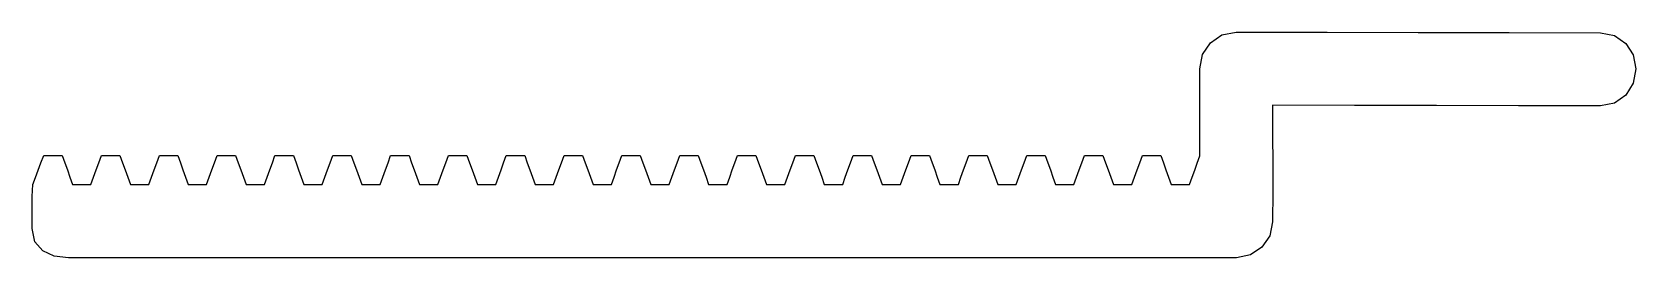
# Model space of a CAD drawing. Extents: x 0 to 220, y 0 to 31.
import ezdxf

# ---------------------------------------------------------------- set-up
doc = ezdxf.new("R2010")
doc.units = 0
doc.layers.add('Layer_1', color=7, linetype='CONTINUOUS')

msp = doc.modelspace()

# ---------------------------------------------------------------- linework, layer by layer
at = {"layer": 'Layer_1', "color": 7}
msp.add_lwpolyline([(160.421569, 26.10391), (160.812959, 28.06344), (161.881769, 29.673213), (163.469949, 30.762506), (165.419469, 31.160598), (177.919479, 31.134018), (190.419489, 31.107438), (202.919499, 31.080858), (215.419509, 31.054278), (217.350849, 30.665574), (218.899049, 29.608428), (219.927879, 28.033014), (220.301089, 26.089504), (219.931159, 24.126417), (218.909569, 22.508811), (217.368609, 21.411664), (215.440559, 21.009954), (204.185809, 21.03344), (192.931059, 21.056925), (181.676319, 21.08041), (170.421569, 21.103896), (170.431569, 17.005158), (170.439569, 13.103843), (170.438709, 9.202555), (170.422109, 5.103898), (170.028009, 3.162302), (168.970189, 1.591487), (167.396269, 0.540037), (165.453829, 0.156536), (125.371619, 0.150436), (85.289399, 0.144336), (45.207191, 0.138236), (5.124979, 0.132136), (3.179755, 0.372111), (1.599909, 1.107738), (0.536687, 2.361629), (0.141332, 4.156393), (0.143232, 5.713347), (0.147332, 7.142359), (0.175952, 8.589083), (0.251452, 10.19917), (0.622514, 11.200057), (0.993576, 12.200944), (1.364639, 13.201831), (1.735169, 14.20287), (2.366169, 14.20287), (2.997169, 14.20287), (3.628169, 14.20287), (4.259169, 14.20287), (4.620419, 13.21062), (4.981669, 12.21837), (5.342919, 11.22612), (5.704169, 10.23387), (6.335169, 10.23387), (6.966169, 10.23387), (7.597169, 10.23387), (8.228169, 10.23387), (8.589169, 11.22612), (8.950169, 12.21837), (9.311169, 13.21062), (9.672169, 14.20287), (10.303169, 14.20287), (10.934169, 14.20287), (11.565169, 14.20287), (12.196169, 14.20287), (12.557419, 13.21062), (12.918669, 12.21837), (13.279919, 11.22612), (13.641169, 10.23387), (14.272169, 10.23387), (14.903169, 10.23387), (15.534169, 10.23387), (16.165169, 10.23387), (16.526419, 11.22612), (16.887669, 12.21837), (17.248919, 13.21062), (17.610169, 14.20287), (18.241169, 14.20287), (18.872169, 14.20287), (19.503169, 14.20287), (20.134169, 14.20287), (20.495419, 13.21062), (20.856669, 12.21837), (21.217919, 11.22612), (21.579169, 10.23387), (22.210169, 10.23387), (22.841169, 10.23387), (23.472169, 10.23387), (24.103169, 10.23387), (24.464169, 11.22612), (24.825169, 12.21837), (25.186169, 13.21062), (25.547169, 14.20287), (26.178169, 14.20287), (26.809169, 14.20287), (27.440169, 14.20287), (28.071169, 14.20287), (28.432419, 13.21062), (28.793669, 12.21837), (29.154919, 11.22612), (29.516169, 10.23387), (30.147169, 10.23387), (30.778169, 10.23387), (31.409169, 10.23387), (32.040169, 10.23387), (32.401419, 11.22612), (32.762669, 12.21837), (33.123919, 13.21062), (33.485169, 14.20287), (34.116169, 14.20287), (34.747169, 14.20287), (35.378169, 14.20287), (36.009169, 14.20287), (36.370419, 13.21062), (36.731669, 12.21837), (37.092919, 11.22612), (37.454169, 10.23387), (38.085169, 10.23387), (38.716169, 10.23387), (39.347169, 10.23387), (39.978169, 10.23387), (40.339169, 11.22612), (40.700169, 12.21837), (41.061169, 13.21062), (41.422169, 14.20287), (42.053169, 14.20287), (42.684169, 14.20287), (43.315169, 14.20287), (43.946169, 14.20287), (44.307419, 13.21062), (44.668669, 12.21837), (45.029919, 11.22612), (45.391169, 10.23387), (46.022169, 10.23387), (46.653169, 10.23387), (47.284169, 10.23387), (47.915169, 10.23387), (48.276419, 11.22612), (48.637669, 12.21837), (48.998919, 13.21062), (49.360169, 14.20287), (49.991169, 14.20287), (50.622169, 14.20287), (51.253169, 14.20287), (51.884169, 14.20287), (52.245419, 13.21062), (52.606669, 12.21837), (52.967919, 11.22612), (53.329169, 10.23387), (53.960169, 10.23387), (54.591169, 10.23387), (55.222169, 10.23387), (55.853169, 10.23387), (56.214169, 11.22612), (56.575169, 12.21837), (56.936169, 13.21062), (57.297169, 14.20287), (57.928169, 14.20287), (58.559169, 14.20287), (59.190169, 14.20287), (59.821169, 14.20287), (60.182419, 13.21062), (60.543669, 12.21837), (60.904919, 11.22612), (61.266169, 10.23387), (61.897169, 10.23387), (62.528169, 10.23387), (63.159169, 10.23387), (63.790169, 10.23387), (64.151419, 11.22612), (64.512669, 12.21837), (64.873919, 13.21062), (65.235169, 14.20287), (65.866169, 14.20287), (66.497169, 14.20287), (67.128169, 14.20287), (67.759169, 14.20287), (68.120419, 13.21062), (68.481669, 12.21837), (68.842919, 11.22612), (69.204169, 10.23387), (69.835169, 10.23387), (70.466169, 10.23387), (71.097169, 10.23387), (71.728169, 10.23387), (72.089169, 11.22612), (72.450169, 12.21837), (72.811169, 13.21062), (73.172169, 14.20287), (73.803169, 14.20287), (74.434169, 14.20287), (75.065169, 14.20287), (75.696169, 14.20287), (76.057419, 13.21062), (76.418669, 12.21837), (76.779919, 11.22612), (77.141169, 10.23387), (77.772169, 10.23387), (78.403169, 10.23387), (79.034169, 10.23387), (79.665169, 10.23387), (80.026419, 11.22612), (80.387669, 12.21837), (80.748919, 13.21062), (81.110169, 14.20287), (81.741169, 14.20287), (82.372169, 14.20287), (83.003169, 14.20287), (83.634169, 14.20287), (83.995419, 13.21062), (84.356669, 12.21837), (84.717919, 11.22612), (85.079169, 10.23387), (85.710169, 10.23387), (86.341169, 10.23387), (86.972169, 10.23387), (87.603169, 10.23387), (87.964169, 11.22612), (88.325169, 12.21837), (88.686169, 13.21062), (89.047169, 14.20287), (89.678169, 14.20287), (90.309169, 14.20287), (90.940169, 14.20287), (91.571169, 14.20287), (91.932419, 13.21062), (92.293669, 12.21837), (92.654919, 11.22612), (93.016169, 10.23387), (93.647169, 10.23387), (94.278169, 10.23387), (94.909169, 10.23387), (95.540169, 10.23387), (95.901419, 11.22612), (96.262669, 12.21837), (96.623919, 13.21062), (96.985169, 14.20287), (97.616169, 14.20287), (98.247169, 14.20287), (98.878169, 14.20287), (99.509169, 14.20287), (99.870419, 13.21062), (100.231669, 12.21837), (100.592919, 11.22612), (100.954169, 10.23387), (101.585169, 10.23387), (102.216169, 10.23387), (102.847169, 10.23387), (103.478169, 10.23387), (103.839169, 11.22612), (104.200169, 12.21837), (104.561169, 13.21062), (104.922169, 14.20287), (105.553169, 14.20287), (106.184169, 14.20287), (106.815169, 14.20287), (107.446169, 14.20287), (107.807419, 13.21062), (108.168669, 12.21837), (108.529919, 11.22612), (108.891169, 10.23387), (109.522169, 10.23387), (110.153169, 10.23387), (110.784169, 10.23387), (111.415169, 10.23387), (111.776419, 11.22612), (112.137669, 12.21837), (112.498919, 13.21062), (112.860169, 14.20287), (113.491169, 14.20287), (114.122169, 14.20287), (114.753169, 14.20287), (115.384169, 14.20287), (115.745419, 13.21062), (116.106669, 12.21837), (116.467919, 11.22612), (116.829169, 10.23387), (117.460169, 10.23387), (118.091169, 10.23387), (118.722169, 10.23387), (119.353169, 10.23387), (119.714169, 11.22612), (120.075169, 12.21837), (120.436169, 13.21062), (120.797169, 14.20287), (121.428169, 14.20287), (122.059169, 14.20287), (122.690169, 14.20287), (123.321169, 14.20287), (123.682419, 13.21062), (124.043669, 12.21837), (124.404919, 11.22612), (124.766169, 10.23387), (125.397169, 10.23387), (126.028169, 10.23387), (126.659169, 10.23387), (127.290169, 10.23387), (127.651419, 11.22612), (128.012669, 12.21837), (128.373919, 13.21062), (128.735169, 14.20287), (129.366169, 14.20287), (129.997169, 14.20287), (130.628169, 14.20287), (131.259169, 14.20287), (131.620419, 13.21062), (131.981669, 12.21837), (132.342919, 11.22612), (132.704169, 10.23387), (133.335169, 10.23387), (133.966169, 10.23387), (134.597169, 10.23387), (135.228169, 10.23387), (135.589169, 11.22612), (135.950169, 12.21837), (136.311169, 13.21062), (136.672169, 14.20287), (137.303169, 14.20287), (137.934169, 14.20287), (138.565169, 14.20287), (139.196169, 14.20287), (139.557419, 13.21062), (139.918669, 12.21837), (140.279919, 11.22612), (140.641169, 10.23387), (141.272169, 10.23387), (141.903169, 10.23387), (142.534169, 10.23387), (143.165169, 10.23387), (143.526419, 11.22612), (143.887669, 12.21837), (144.248919, 13.21062), (144.610169, 14.20287), (145.241169, 14.20287), (145.872169, 14.20287), (146.503169, 14.20287), (147.134169, 14.20287), (147.495419, 13.21062), (147.856669, 12.21837), (148.217919, 11.22612), (148.579169, 10.23387), (149.210169, 10.23387), (149.841169, 10.23387), (150.472169, 10.23387), (151.103169, 10.23387), (151.464169, 11.22612), (151.825169, 12.21837), (152.186169, 13.21062), (152.547169, 14.20287), (153.178169, 14.20287), (153.809169, 14.20287), (154.440169, 14.20287), (155.071169, 14.20287), (155.432419, 13.21062), (155.793669, 12.21837), (156.154919, 11.22612), (156.516169, 10.23387), (157.147169, 10.23387), (157.778169, 10.23387), (158.409169, 10.23387), (159.040169, 10.23387), (159.391419, 11.21375), (159.742669, 12.19363), (160.093919, 13.17351), (160.445169, 14.15339), (160.439169, 17.14102), (160.433169, 20.12865), (160.427169, 23.11628)], close=True, dxfattribs=at)

doc.saveas('drawing.dxf')
